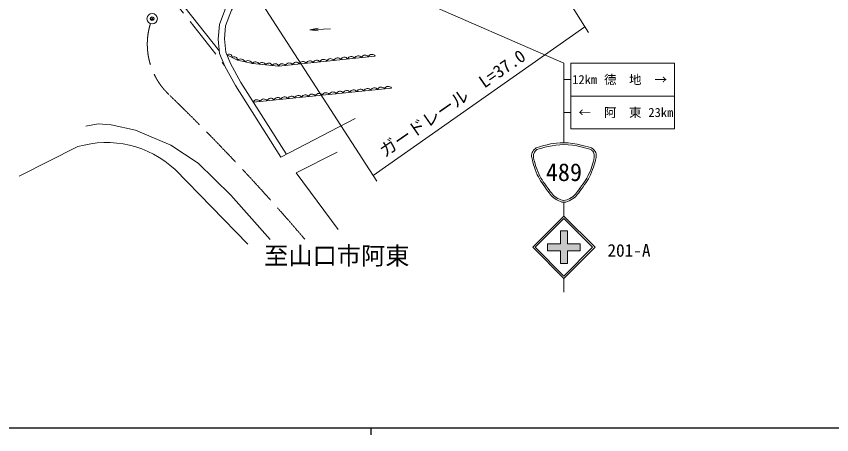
# Model space of a CAD drawing. Units: millimetres, scale not verified. Extents: x 40000 to 680000, y 20000 to 380000.
# Drawn here: x 116770 to 234576, y 204000 to 264434 of the extents above; entities that cross this region are included whole.
import ezdxf
from ezdxf.enums import TextEntityAlignment as Align

# ---------------------------------------------------------------- set-up
doc = ezdxf.new("R2010")
doc.units = ezdxf.units.MM
doc.header["$LTSCALE"] = 1000
doc.header["$PDMODE"] = 32
doc.header["$PDSIZE"] = 500
doc.linetypes.add('CHAIN', pattern=[18.5, 12, -1.5, 3.5, -1.5])
doc.linetypes.add('DASHED', pattern=[7.5, 6, -1.5])
for name, color, linetype, lineweight in [('M-BGD', 7, 'Continuous', 13), ('M-BMK', 2, 'CHAIN', 13), ('M-BMK-SRVR', 3, 'Continuous', 13), ('M-STR-HTXT', 7, 'Continuous', 13), ('M-STR-STR1', 1, 'Continuous', 13), ('M-STR-STRC', 7, 'Continuous', 13), ('M-TTL-BAND', 7, 'Continuous', 25)]:
    doc.layers.add(name, color=color, linetype=linetype, lineweight=lineweight)
doc.layers.add('M-BMK-HTXT', color=7, linetype='Continuous')
doc.layers.add('M-OTRS', color=6, linetype='Continuous')
doc.styles.add('ＭＳ ゴシック', font='')
doc.styles.get('ＭＳ ゴシック').set_extended_font_data('MS Gothic')

# ---------------------------------------------------------------- blocks, each defined once
blk = doc.blocks.new('open_arrow')
at = {"color": 0, "linetype": 'Continuous', "lineweight": -2}
blk.add_lwpolyline([(7.5, 1.25), (0, 0), (7.5, -1.25)], dxfattribs=at)

msp = doc.modelspace()

# ---------------------------------------------------------------- hatches: boundary and pattern name
at = {"layer": 'M-STR-STRC'}
msp.add_hatch(color=256, dxfattribs=at).paths.add_polyline_path([(193529, 231564), (195390, 231564), (195391, 233424), (196391, 233424), (196390, 231564), (198249, 231564), (198249, 230564), (196390, 230564), (196389, 228704), (195389, 228704), (195390, 230564), (193529, 230564)])

# ---------------------------------------------------------------- linework, layer by layer
at = {"layer": 'M-BGD', "linetype": 'DASHED'}
msp.add_line((137236, 269583), (146847, 257345), dxfattribs=at)
at = {"layer": 'M-BGD'}
for p, q in [((159180, 262460), (162174, 262647)), ((148722, 258081), (147199, 258860)), ((150886, 257615), (148722, 258081)), ((168635, 258692), (154669, 257240)), ((154669, 257240), (150886, 257615)), ((151012, 252041), (170968, 254067)), ((128609, 248898), (126813, 248586)), ((130490, 248742), (128609, 248898)), ((133998, 248007), (130490, 248742)), ((165714, 249696), (154981, 244106)), ((139089, 245807), (133998, 248007)), ((117205, 241321), (125669, 245606)), ((143035, 243241), (139089, 245807)), ((163119, 244788), (157200, 241840)), ((147744, 238595), (143035, 243241)), ((150214, 231520), (139699, 242318)), ((157200, 241840), (163289, 233651)), ((153430, 232209), (147744, 238595))]:
    msp.add_line(p, q, dxfattribs=at)
for points in [[(154981, 244106), (148437, 254418), (146889, 257242), (146144, 259062), (145955, 261155), (146116, 263248), (147040, 265709), (147992, 267236), (149755, 269339), (150592, 270085)], [(155741, 244588), (149213, 254876), (147702, 257630), (147028, 259277), (146859, 261161), (147003, 263051), (147851, 265309), (148722, 266706), (150403, 268710), (151191, 269413)]]:
    msp.add_lwpolyline(points, dxfattribs=at)
for centre, radius, start, end in [((147509, 258528), 455, 352.80957, 133.0063), ((148271, 258138), 455, 352.80957, 133.0063), ((149187, 257612), 660, 20.90352, 134.75356), ((150269, 257379), 660, 20.90352, 134.75356), ((159186, 257439), 569, 34.15608, 157.71492), ((160183, 257543), 569, 34.15608, 157.71492), ((161181, 257646), 569, 34.15608, 157.71492), ((162178, 257750), 569, 34.15608, 157.71492), ((163176, 257854), 569, 34.15608, 157.71492), ((164173, 257957), 569, 34.15608, 157.71492), ((165171, 258061), 569, 34.15608, 157.71492), ((166169, 258165), 569, 34.15608, 157.71492), ((167166, 258269), 569, 34.15608, 157.71492), ((168164, 258372), 569, 34.15608, 157.71492), ((151336, 257343), 526, 19.81381, 148.87104), ((152282, 257249), 526, 19.81381, 148.87104), ((153228, 257155), 526, 19.81381, 148.87104), ((154174, 257061), 526, 19.81381, 148.87104), ((155195, 257024), 569, 34.15608, 157.71492), ((156193, 257128), 569, 34.15608, 157.71492), ((157190, 257232), 569, 34.15608, 157.71492), ((158188, 257335), 569, 34.15608, 157.71492), ((160518, 252735), 569, 34.01964, 157.57816), ((161516, 252837), 569, 34.01964, 157.57816), ((162514, 252938), 569, 34.01964, 157.57816), ((163512, 253039), 569, 34.01964, 157.57816), ((164510, 253141), 569, 34.01964, 157.57816), ((165507, 253242), 569, 34.01964, 157.57816), ((166505, 253343), 569, 34.01964, 157.57816), ((167503, 253445), 569, 34.01964, 157.57816), ((168501, 253546), 569, 34.01964, 157.57816), ((169499, 253647), 569, 34.01964, 157.57816), ((170496, 253749), 569, 34.01964, 157.57816), ((151538, 251823), 569, 34.01964, 157.57816), ((152536, 251925), 569, 34.01964, 157.57816), ((153534, 252026), 569, 34.01964, 157.57816), ((154532, 252127), 569, 34.01964, 157.57816), ((155529, 252229), 569, 34.01964, 157.57816), ((156527, 252330), 569, 34.01964, 157.57816), ((157525, 252431), 569, 34.01964, 157.57816), ((158523, 252533), 569, 34.01964, 157.57816), ((159521, 252634), 569, 34.01964, 157.57816), ((129780, 231571), 14624, 47.29317, 106.32561)]:
    msp.add_arc(centre, radius, start, end, dxfattribs=at)
at = {"layer": 'M-BMK', "linetype": 'DASHED'}
for centre, radius, start, end in [((145725, 260405), 10028, 162.70936, 226.25618), ((-65674, 41417), 294349, 40.41213, 46.00173)]:
    msp.add_arc(centre, radius, start, end, dxfattribs=at)
at = {"layer": 'M-BMK-SRVR'}
msp.add_circle((136400, 264093), 750, dxfattribs=at)
at = {"layer": 'M-OTRS'}
msp.add_point((136400, 264093), dxfattribs=at)
at = {"layer": 'M-STR-HTXT'}
for p, q in [((184073, 286673), (199453, 262079)), ((151494, 267466), (168854, 240618)), ((198923, 262927), (168311, 241458))]:
    msp.add_line(p, q, dxfattribs=at)
at = {"layer": 'M-STR-STR1'}
msp.add_line((137950, 269789), (146114, 259392), dxfattribs=at)
at = {"layer": 'M-STR-STRC'}
for p, q in [((174649, 266964), (195889, 257669)), ((195889, 257669), (195889, 246169)), ((196889, 257669), (211889, 257669)), ((196889, 257669), (196889, 248169)), ((211889, 257669), (211889, 248169)), ((195889, 255294), (196889, 255294)), ((211889, 252919), (196889, 252919)), ((195889, 250544), (196889, 250544)), ((211889, 248169), (196889, 248169)), ((195889, 237564), (195889, 235564)), ((191389, 231064), (195889, 235564)), ((191743, 231064), (195889, 235211)), ((200389, 231064), (195889, 235564)), ((200036, 231064), (195889, 235211)), ((195391, 233424), (195390, 231564)), ((195391, 233424), (196391, 233424)), ((196391, 233424), (196390, 231564)), ((191389, 231064), (195889, 226564)), ((191743, 231064), (195889, 226917)), ((193529, 231564), (193529, 230564)), ((193529, 231564), (195390, 231564)), ((195889, 226917), (200036, 231064)), ((195889, 226564), (200389, 231064)), ((196390, 231564), (198249, 231564)), ((198249, 231564), (198249, 230564)), ((193529, 230564), (195390, 230564)), ((195390, 230564), (195389, 228704)), ((196390, 230564), (196389, 228704)), ((196390, 230564), (198249, 230564)), ((195389, 228704), (196389, 228704)), ((195889, 226564), (195889, 224564))]:
    msp.add_line(p, q, dxfattribs=at)
for points, knots in [([(191889, 245421), (191652, 245274), (191540, 245152), (191389, 244921), (191068, 244431), (191254, 243996), (191389, 243421)], [0, 0, 0, 0, 1, 1, 1, 2, 2, 2, 2]), ([(191982, 245186), (191928, 245138), (191749, 244981), (191639, 244817), (191351, 244391), (191571, 243679), (191626, 243500)], [0, 0, 0, 0, 1, 1, 1, 2, 2, 2, 2]), ([(191889, 245421), (193589, 245950), (194299, 246176), (195889, 246169), (197478, 246163), (199651, 245494), (199889, 245421)], [0, 0, 0, 0, 1, 1, 1, 2, 2, 2, 2]), ([(191986, 245182), (192724, 245412), (194338, 245915), (195889, 245915), (197439, 245915), (199553, 245263), (199791, 245189)], [0, 0, 0, 0, 1, 1, 1, 2, 2, 2, 2]), ([(199793, 245189), (199848, 245141), (200028, 244982), (200139, 244817), (200427, 244390), (200206, 243677), (200151, 243498)], [0, 0, 0, 0, 1, 1, 1, 2, 2, 2, 2]), ([(199889, 245421), (200126, 245274), (200238, 245152), (200389, 244921), (200710, 244431), (200524, 243996), (200389, 243421)], [0, 0, 0, 0, 1, 1, 1, 2, 2, 2, 2]), ([(191389, 243421), (191569, 242722), (191656, 242493), (191889, 241921), (192318, 240866), (192627, 240512), (193389, 239421)], [0, 0, 0, 0, 1, 1, 1, 2, 2, 2, 2]), ([(191626, 243500), (191803, 242813), (191889, 242588), (192117, 242026), (192542, 240981), (192848, 240630), (193603, 239550)], [0, 0, 0, 0, 1, 1, 1, 2, 2, 2, 2]), ([(200152, 243500), (199975, 242813), (199889, 242588), (199660, 242026), (199236, 240981), (198930, 240630), (198175, 239550)], [0, 0, 0, 0, 1, 1, 1, 2, 2, 2, 2]), ([(200389, 243421), (200209, 242722), (200122, 242493), (199889, 241921), (199460, 240866), (199151, 240512), (198389, 239421)], [0, 0, 0, 0, 1, 1, 1, 2, 2, 2, 2]), ([(193389, 239421), (193939, 238695), (194148, 238292), (194889, 237921), (195260, 237735), (195474, 237565), (195889, 237565), (196304, 237565), (196518, 237735), (196889, 237921), (197630, 238292), (197839, 238695), (198389, 239421)], [0, 0, 0, 0, 1, 1, 1, 2, 2, 2, 3, 3, 3, 4, 4, 4, 4]), ([(193566, 239598), (194101, 238891), (194301, 238491), (195026, 238138), (195348, 237981), (195531, 237830), (195889, 237830), (196247, 237830), (196430, 237981), (196752, 238138), (197477, 238491), (197677, 238891), (198212, 239598)], [0, 0, 0, 0, 1, 1, 1, 2, 2, 2, 3, 3, 3, 4, 4, 4, 4])]:
    msp.add_open_spline(points, degree=3, knots=knots, dxfattribs=at)
at = {"layer": 'M-TTL-BAND'}
for p, q in [((40000, 205000), (579000, 205000)), ((168000, 205000), (168000, 204000))]:
    msp.add_line(p, q, dxfattribs=at)

# ---------------------------------------------------------------- block references
at = {"layer": 'M-BGD', "xscale": 160, "yscale": 160, "rotation": 3.6}
msp.add_blockref('open_arrow', (159180, 262460), dxfattribs=at)

# ---------------------------------------------------------------- texts
at = {"layer": 'M-BMK-HTXT', "style": 'ＭＳ ゴシック'}
msp.add_text('至山口市阿東', height=2566, dxfattribs=at).set_placement((152574, 227801), align=Align.BOTTOM_LEFT)
at = {"layer": 'M-STR-HTXT', "style": 'ＭＳ ゴシック'}
msp.add_text('ガードレール\u3000L=37.0', height=1833, rotation=34.744, dxfattribs=at).set_placement((170332, 243558), align=Align.BOTTOM_LEFT)
at = {"layer": 'M-STR-STRC', "style": 'ＭＳ ゴシック'}
for s, height, p in [('12km', 1320, (198889, 255294)), ('徳\u3000地', 1320, (204389, 255294)), ('→', 1320, (209889, 255294)), ('←', 1320, (198889, 250544)), ('阿\u3000東', 1320, (204389, 250544)), ('23km', 1320, (209889, 250544)), ('489', 2566, (195889, 241921))]:
    msp.add_text(s, height=height, dxfattribs=at).set_placement(p, align=Align.MIDDLE_CENTER)
msp.add_text('201-A', height=1833, dxfattribs=at).set_placement((202172, 229154), align=Align.BOTTOM_LEFT)

doc.saveas('drawing.dxf')
